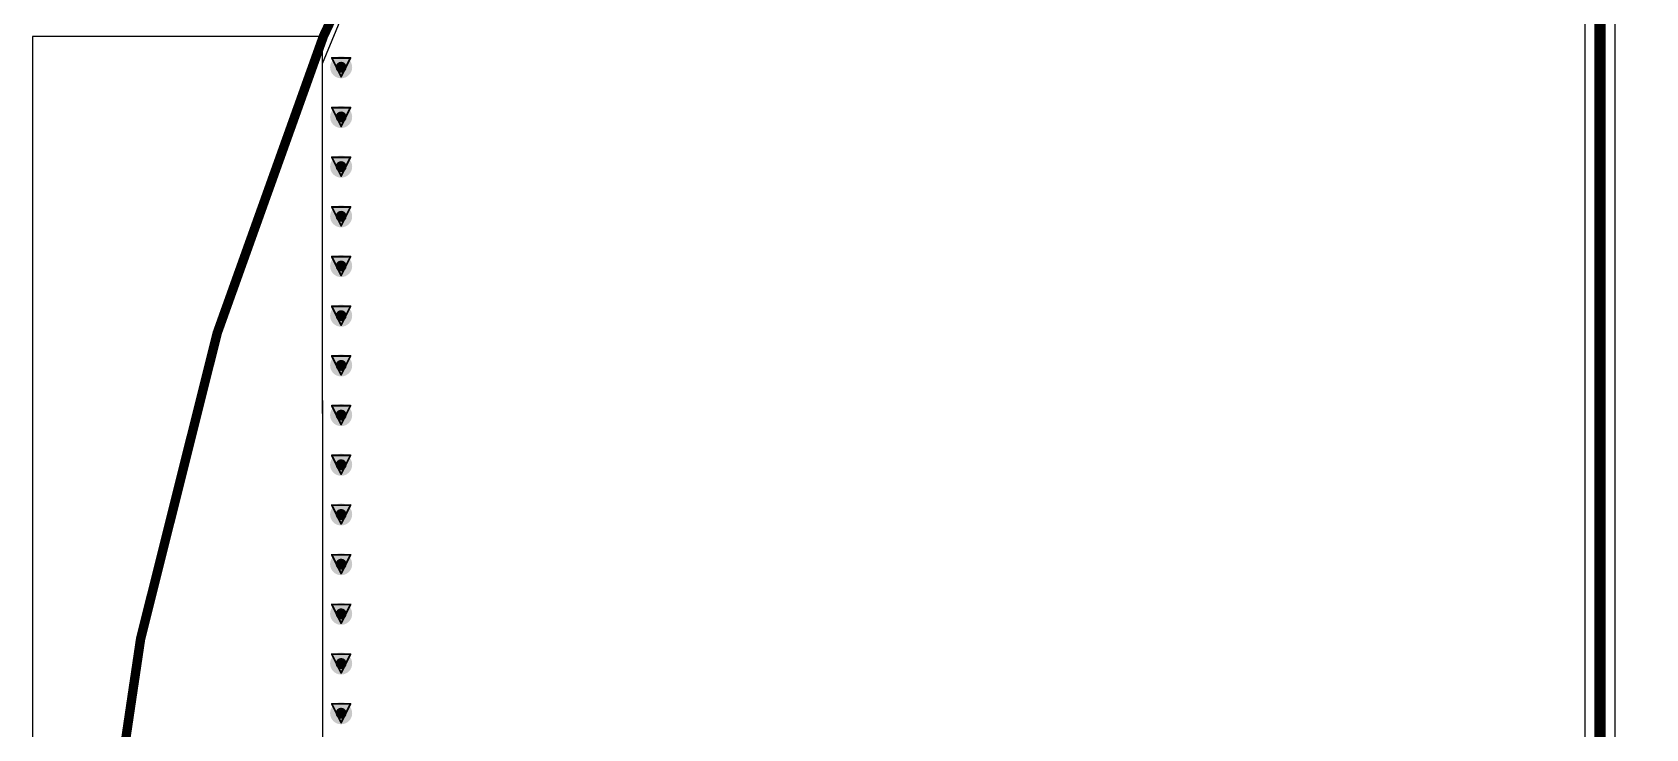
# Model space of a CAD drawing. Header units: inches. Extents: x -89 to 406, y -87 to 102.
# Drawn here: x -88.58 to -44.76, y 14.59 to 33.51 of the extents above; entities that cross this region are included whole.
import ezdxf

# ---------------------------------------------------------------- set-up
doc = ezdxf.new("R2010")
doc.units = ezdxf.units.IN
for name, color, linetype in [('Board_Outline', 56, 'Continuous'), ('Bottom Layer', 5, 'Continuous'), ('Drill Drawing', 1, 'Continuous'), ('Multi-Layer', 9, 'Continuous'), ('Top Layer', 1, 'Continuous'), ('Via Holes', 16, 'Continuous')]:
    doc.layers.add(name, color=color, linetype=linetype)

msp = doc.modelspace()

# ---------------------------------------------------------------- hatches: boundary and pattern name
at = {"layer": 'Bottom Layer'}
h = msp.add_hatch(color=5, dxfattribs=at)
edge = h.paths.add_edge_path()
edge.add_arc((-80.188, 32.562), 0.3, 0, 360)
h = msp.add_hatch(color=5, dxfattribs=at)
edge = h.paths.add_edge_path()
edge.add_arc((-80.188, 31.212), 0.3, 0, 360)
h = msp.add_hatch(color=5, dxfattribs=at)
edge = h.paths.add_edge_path()
edge.add_arc((-80.188, 29.863), 0.3, 0, 360)
h = msp.add_hatch(color=5, dxfattribs=at)
edge = h.paths.add_edge_path()
edge.add_arc((-80.188, 28.513), 0.3, 0, 360)
h = msp.add_hatch(color=5, dxfattribs=at)
edge = h.paths.add_edge_path()
edge.add_arc((-80.188, 27.163), 0.3, 0, 360)
h = msp.add_hatch(color=5, dxfattribs=at)
edge = h.paths.add_edge_path()
edge.add_arc((-80.188, 25.814), 0.3, 0, 360)
h = msp.add_hatch(color=5, dxfattribs=at)
edge = h.paths.add_edge_path()
edge.add_arc((-80.188, 24.464), 0.3, 0, 360)
h = msp.add_hatch(color=5, dxfattribs=at)
edge = h.paths.add_edge_path()
edge.add_arc((-80.188, 23.114), 0.3, 0, 360)
h = msp.add_hatch(color=5, dxfattribs=at)
edge = h.paths.add_edge_path()
edge.add_arc((-80.188, 21.765), 0.3, 0, 360)
h = msp.add_hatch(color=5, dxfattribs=at)
edge = h.paths.add_edge_path()
edge.add_arc((-80.188, 20.415), 0.3, 0, 360)
h = msp.add_hatch(color=5, dxfattribs=at)
edge = h.paths.add_edge_path()
edge.add_arc((-80.188, 19.065), 0.3, 0, 360)
h = msp.add_hatch(color=5, dxfattribs=at)
edge = h.paths.add_edge_path()
edge.add_arc((-80.188, 17.716), 0.3, 0, 360)
h = msp.add_hatch(color=5, dxfattribs=at)
edge = h.paths.add_edge_path()
edge.add_arc((-80.188, 16.366), 0.3, 0, 360)
h = msp.add_hatch(color=5, dxfattribs=at)
edge = h.paths.add_edge_path()
edge.add_arc((-80.188, 15.016), 0.3, 0, 360)
at = {"layer": 'Top Layer'}
h = msp.add_hatch(color=1, dxfattribs=at)
edge = h.paths.add_edge_path()
edge.add_arc((-80.188, 32.562), 0.3, 0, 360)
h = msp.add_hatch(color=1, dxfattribs=at)
edge = h.paths.add_edge_path()
edge.add_arc((-80.188, 31.212), 0.3, 0, 360)
h = msp.add_hatch(color=1, dxfattribs=at)
edge = h.paths.add_edge_path()
edge.add_arc((-80.188, 29.863), 0.3, 0, 360)
h = msp.add_hatch(color=1, dxfattribs=at)
edge = h.paths.add_edge_path()
edge.add_arc((-80.188, 28.513), 0.3, 0, 360)
h = msp.add_hatch(color=1, dxfattribs=at)
edge = h.paths.add_edge_path()
edge.add_arc((-80.188, 27.163), 0.3, 0, 360)
h = msp.add_hatch(color=1, dxfattribs=at)
edge = h.paths.add_edge_path()
edge.add_arc((-80.188, 25.814), 0.3, 0, 360)
h = msp.add_hatch(color=1, dxfattribs=at)
edge = h.paths.add_edge_path()
edge.add_arc((-80.188, 24.464), 0.3, 0, 360)
h = msp.add_hatch(color=1, dxfattribs=at)
edge = h.paths.add_edge_path()
edge.add_arc((-80.188, 23.114), 0.3, 0, 360)
h = msp.add_hatch(color=1, dxfattribs=at)
edge = h.paths.add_edge_path()
edge.add_arc((-80.188, 21.765), 0.3, 0, 360)
h = msp.add_hatch(color=1, dxfattribs=at)
edge = h.paths.add_edge_path()
edge.add_arc((-80.188, 20.415), 0.3, 0, 360)
h = msp.add_hatch(color=1, dxfattribs=at)
edge = h.paths.add_edge_path()
edge.add_arc((-80.188, 19.065), 0.3, 0, 360)
h = msp.add_hatch(color=1, dxfattribs=at)
edge = h.paths.add_edge_path()
edge.add_arc((-80.188, 17.716), 0.3, 0, 360)
h = msp.add_hatch(color=1, dxfattribs=at)
edge = h.paths.add_edge_path()
edge.add_arc((-80.188, 16.366), 0.3, 0, 360)
h = msp.add_hatch(color=1, dxfattribs=at)
edge = h.paths.add_edge_path()
edge.add_arc((-80.188, 15.016), 0.3, 0, 360)
at = {"layer": 'Via Holes'}
h = msp.add_hatch(color=7, dxfattribs=at)
edge = h.paths.add_edge_path()
edge.add_arc((-80.188, 32.562), 0.15, 0, 360)
h = msp.add_hatch(color=7, dxfattribs=at)
edge = h.paths.add_edge_path()
edge.add_arc((-80.188, 31.212), 0.15, 0, 360)
h = msp.add_hatch(color=7, dxfattribs=at)
edge = h.paths.add_edge_path()
edge.add_arc((-80.188, 29.863), 0.15, 0, 360)
h = msp.add_hatch(color=7, dxfattribs=at)
edge = h.paths.add_edge_path()
edge.add_arc((-80.188, 28.513), 0.15, 0, 360)
h = msp.add_hatch(color=7, dxfattribs=at)
edge = h.paths.add_edge_path()
edge.add_arc((-80.188, 27.163), 0.15, 0, 360)
h = msp.add_hatch(color=7, dxfattribs=at)
edge = h.paths.add_edge_path()
edge.add_arc((-80.188, 25.814), 0.15, 0, 360)
h = msp.add_hatch(color=7, dxfattribs=at)
edge = h.paths.add_edge_path()
edge.add_arc((-80.188, 24.464), 0.15, 0, 360)
h = msp.add_hatch(color=7, dxfattribs=at)
edge = h.paths.add_edge_path()
edge.add_arc((-80.188, 23.114), 0.15, 0, 360)
h = msp.add_hatch(color=7, dxfattribs=at)
edge = h.paths.add_edge_path()
edge.add_arc((-80.188, 21.765), 0.15, 0, 360)
h = msp.add_hatch(color=7, dxfattribs=at)
edge = h.paths.add_edge_path()
edge.add_arc((-80.188, 20.415), 0.15, 0, 360)
h = msp.add_hatch(color=7, dxfattribs=at)
edge = h.paths.add_edge_path()
edge.add_arc((-80.188, 19.065), 0.15, 0, 360)
h = msp.add_hatch(color=7, dxfattribs=at)
edge = h.paths.add_edge_path()
edge.add_arc((-80.188, 17.716), 0.15, 0, 360)
h = msp.add_hatch(color=7, dxfattribs=at)
edge = h.paths.add_edge_path()
edge.add_arc((-80.188, 16.366), 0.15, 0, 360)
h = msp.add_hatch(color=7, dxfattribs=at)
edge = h.paths.add_edge_path()
edge.add_arc((-80.188, 15.016), 0.15, 0, 360)

# ---------------------------------------------------------------- linework, layer by layer
at = {"layer": 'Board_Outline'}
msp.add_lwpolyline([(87.312, 0, 0.254, 0.254, 1), (-87.312, 0, 0.254, 0.254, 1)], format="xyseb", close=True, dxfattribs=at)
at = {"layer": 'Bottom Layer'}
for p, q in [((-46.414, 68.758), (-46.414, 0.883)), ((-45.585, 0.711), (-45.585, 68.586)), ((-80.698, 32.66), (-79.882, 34.63)), ((-80.644, -32.791), (-80.698, 32.66))]:
    msp.add_line(p, q, dxfattribs=at)
msp.add_lwpolyline([(-45.999, 0.711, 0.305, 0.305, 0), (-45.999, 68.758, 0.305, 0.305, 0)], format="xyseb", dxfattribs=at)
at = {"layer": 'Drill Drawing'}
for points in [[(-80.442, 32.816, 0.0508, 0.0508, 0), (-79.934, 32.816, 0.0508, 0.0508, 0)], [(-80.442, 32.816, 0.0508, 0.0508, 0), (-80.188, 32.308, 0.0508, 0.0508, 0)], [(-80.188, 32.308, 0.0508, 0.0508, 0), (-79.934, 32.816, 0.0508, 0.0508, 0)], [(-80.442, 31.466, 0.0508, 0.0508, 0), (-79.934, 31.466, 0.0508, 0.0508, 0)], [(-80.442, 31.466, 0.0508, 0.0508, 0), (-80.188, 30.958, 0.0508, 0.0508, 0)], [(-80.188, 30.958, 0.0508, 0.0508, 0), (-79.934, 31.466, 0.0508, 0.0508, 0)], [(-80.442, 30.117, 0.0508, 0.0508, 0), (-79.934, 30.117, 0.0508, 0.0508, 0)], [(-80.442, 30.117, 0.0508, 0.0508, 0), (-80.188, 29.609, 0.0508, 0.0508, 0)], [(-80.188, 29.609, 0.0508, 0.0508, 0), (-79.934, 30.117, 0.0508, 0.0508, 0)], [(-80.442, 28.767, 0.0508, 0.0508, 0), (-79.934, 28.767, 0.0508, 0.0508, 0)], [(-80.442, 28.767, 0.0508, 0.0508, 0), (-80.188, 28.259, 0.0508, 0.0508, 0)], [(-80.188, 28.259, 0.0508, 0.0508, 0), (-79.934, 28.767, 0.0508, 0.0508, 0)], [(-80.442, 27.417, 0.0508, 0.0508, 0), (-79.934, 27.417, 0.0508, 0.0508, 0)], [(-80.442, 27.417, 0.0508, 0.0508, 0), (-80.188, 26.909, 0.0508, 0.0508, 0)], [(-80.188, 26.909, 0.0508, 0.0508, 0), (-79.934, 27.417, 0.0508, 0.0508, 0)], [(-80.442, 26.068, 0.0508, 0.0508, 0), (-79.934, 26.068, 0.0508, 0.0508, 0)], [(-80.442, 26.068, 0.0508, 0.0508, 0), (-80.188, 25.56, 0.0508, 0.0508, 0)], [(-80.188, 25.56, 0.0508, 0.0508, 0), (-79.934, 26.068, 0.0508, 0.0508, 0)], [(-80.442, 24.718, 0.0508, 0.0508, 0), (-79.934, 24.718, 0.0508, 0.0508, 0)], [(-80.442, 24.718, 0.0508, 0.0508, 0), (-80.188, 24.21, 0.0508, 0.0508, 0)], [(-80.188, 24.21, 0.0508, 0.0508, 0), (-79.934, 24.718, 0.0508, 0.0508, 0)], [(-80.442, 23.368, 0.0508, 0.0508, 0), (-79.934, 23.368, 0.0508, 0.0508, 0)], [(-80.442, 23.368, 0.0508, 0.0508, 0), (-80.188, 22.86, 0.0508, 0.0508, 0)], [(-80.188, 22.86, 0.0508, 0.0508, 0), (-79.934, 23.368, 0.0508, 0.0508, 0)], [(-80.442, 22.019, 0.0508, 0.0508, 0), (-79.934, 22.019, 0.0508, 0.0508, 0)], [(-80.442, 22.019, 0.0508, 0.0508, 0), (-80.188, 21.511, 0.0508, 0.0508, 0)], [(-80.188, 21.511, 0.0508, 0.0508, 0), (-79.934, 22.019, 0.0508, 0.0508, 0)], [(-80.442, 20.669, 0.0508, 0.0508, 0), (-79.934, 20.669, 0.0508, 0.0508, 0)], [(-80.442, 20.669, 0.0508, 0.0508, 0), (-80.188, 20.161, 0.0508, 0.0508, 0)], [(-80.188, 20.161, 0.0508, 0.0508, 0), (-79.934, 20.669, 0.0508, 0.0508, 0)], [(-80.442, 19.319, 0.0508, 0.0508, 0), (-79.934, 19.319, 0.0508, 0.0508, 0)], [(-80.442, 19.319, 0.0508, 0.0508, 0), (-80.188, 18.811, 0.0508, 0.0508, 0)], [(-80.188, 18.811, 0.0508, 0.0508, 0), (-79.934, 19.319, 0.0508, 0.0508, 0)], [(-80.442, 17.97, 0.0508, 0.0508, 0), (-79.934, 17.97, 0.0508, 0.0508, 0)], [(-80.442, 17.97, 0.0508, 0.0508, 0), (-80.188, 17.462, 0.0508, 0.0508, 0)], [(-80.188, 17.462, 0.0508, 0.0508, 0), (-79.934, 17.97, 0.0508, 0.0508, 0)], [(-80.442, 16.62, 0.0508, 0.0508, 0), (-79.934, 16.62, 0.0508, 0.0508, 0)], [(-80.442, 16.62, 0.0508, 0.0508, 0), (-80.188, 16.112, 0.0508, 0.0508, 0)], [(-80.188, 16.112, 0.0508, 0.0508, 0), (-79.934, 16.62, 0.0508, 0.0508, 0)], [(-80.442, 15.27, 0.0508, 0.0508, 0), (-79.934, 15.27, 0.0508, 0.0508, 0)], [(-80.442, 15.27, 0.0508, 0.0508, 0), (-80.188, 14.762, 0.0508, 0.0508, 0)], [(-80.188, 14.762, 0.0508, 0.0508, 0), (-79.934, 15.27, 0.0508, 0.0508, 0)]]:
    msp.add_lwpolyline(points, format="xyseb", dxfattribs=at)
for points in [[(-80.454, 32.816, 0.0254, 0.0254, 1), (-80.429, 32.816, 0.0254, 0.0254, 1)], [(-80.454, 32.816, 0.0254, 0.0254, 1), (-80.429, 32.816, 0.0254, 0.0254, 1)], [(-79.947, 32.816, 0.0254, 0.0254, 1), (-79.921, 32.816, 0.0254, 0.0254, 1)], [(-79.947, 32.816, 0.0254, 0.0254, 1), (-79.921, 32.816, 0.0254, 0.0254, 1)], [(-80.201, 32.308, 0.0254, 0.0254, 1), (-80.175, 32.308, 0.0254, 0.0254, 1)], [(-80.201, 32.308, 0.0254, 0.0254, 1), (-80.175, 32.308, 0.0254, 0.0254, 1)], [(-80.454, 31.466, 0.0254, 0.0254, 1), (-80.429, 31.466, 0.0254, 0.0254, 1)], [(-80.454, 31.466, 0.0254, 0.0254, 1), (-80.429, 31.466, 0.0254, 0.0254, 1)], [(-79.947, 31.466, 0.0254, 0.0254, 1), (-79.921, 31.466, 0.0254, 0.0254, 1)], [(-79.947, 31.466, 0.0254, 0.0254, 1), (-79.921, 31.466, 0.0254, 0.0254, 1)], [(-80.201, 30.958, 0.0254, 0.0254, 1), (-80.175, 30.958, 0.0254, 0.0254, 1)], [(-80.201, 30.958, 0.0254, 0.0254, 1), (-80.175, 30.958, 0.0254, 0.0254, 1)], [(-80.454, 30.117, 0.0254, 0.0254, 1), (-80.429, 30.117, 0.0254, 0.0254, 1)], [(-80.454, 30.117, 0.0254, 0.0254, 1), (-80.429, 30.117, 0.0254, 0.0254, 1)], [(-79.947, 30.117, 0.0254, 0.0254, 1), (-79.921, 30.117, 0.0254, 0.0254, 1)], [(-79.947, 30.117, 0.0254, 0.0254, 1), (-79.921, 30.117, 0.0254, 0.0254, 1)], [(-80.201, 29.609, 0.0254, 0.0254, 1), (-80.175, 29.609, 0.0254, 0.0254, 1)], [(-80.201, 29.609, 0.0254, 0.0254, 1), (-80.175, 29.609, 0.0254, 0.0254, 1)], [(-80.454, 28.767, 0.0254, 0.0254, 1), (-80.429, 28.767, 0.0254, 0.0254, 1)], [(-80.454, 28.767, 0.0254, 0.0254, 1), (-80.429, 28.767, 0.0254, 0.0254, 1)], [(-79.947, 28.767, 0.0254, 0.0254, 1), (-79.921, 28.767, 0.0254, 0.0254, 1)], [(-79.947, 28.767, 0.0254, 0.0254, 1), (-79.921, 28.767, 0.0254, 0.0254, 1)], [(-80.201, 28.259, 0.0254, 0.0254, 1), (-80.175, 28.259, 0.0254, 0.0254, 1)], [(-80.201, 28.259, 0.0254, 0.0254, 1), (-80.175, 28.259, 0.0254, 0.0254, 1)], [(-80.454, 27.417, 0.0254, 0.0254, 1), (-80.429, 27.417, 0.0254, 0.0254, 1)], [(-80.454, 27.417, 0.0254, 0.0254, 1), (-80.429, 27.417, 0.0254, 0.0254, 1)], [(-79.947, 27.417, 0.0254, 0.0254, 1), (-79.921, 27.417, 0.0254, 0.0254, 1)], [(-79.947, 27.417, 0.0254, 0.0254, 1), (-79.921, 27.417, 0.0254, 0.0254, 1)], [(-80.201, 26.909, 0.0254, 0.0254, 1), (-80.175, 26.909, 0.0254, 0.0254, 1)], [(-80.201, 26.909, 0.0254, 0.0254, 1), (-80.175, 26.909, 0.0254, 0.0254, 1)], [(-80.454, 26.068, 0.0254, 0.0254, 1), (-80.429, 26.068, 0.0254, 0.0254, 1)], [(-80.454, 26.068, 0.0254, 0.0254, 1), (-80.429, 26.068, 0.0254, 0.0254, 1)], [(-79.947, 26.068, 0.0254, 0.0254, 1), (-79.921, 26.068, 0.0254, 0.0254, 1)], [(-79.947, 26.068, 0.0254, 0.0254, 1), (-79.921, 26.068, 0.0254, 0.0254, 1)], [(-80.201, 25.56, 0.0254, 0.0254, 1), (-80.175, 25.56, 0.0254, 0.0254, 1)], [(-80.201, 25.56, 0.0254, 0.0254, 1), (-80.175, 25.56, 0.0254, 0.0254, 1)], [(-80.454, 24.718, 0.0254, 0.0254, 1), (-80.429, 24.718, 0.0254, 0.0254, 1)], [(-80.454, 24.718, 0.0254, 0.0254, 1), (-80.429, 24.718, 0.0254, 0.0254, 1)], [(-79.947, 24.718, 0.0254, 0.0254, 1), (-79.921, 24.718, 0.0254, 0.0254, 1)], [(-79.947, 24.718, 0.0254, 0.0254, 1), (-79.921, 24.718, 0.0254, 0.0254, 1)], [(-80.201, 24.21, 0.0254, 0.0254, 1), (-80.175, 24.21, 0.0254, 0.0254, 1)], [(-80.201, 24.21, 0.0254, 0.0254, 1), (-80.175, 24.21, 0.0254, 0.0254, 1)], [(-80.454, 23.368, 0.0254, 0.0254, 1), (-80.429, 23.368, 0.0254, 0.0254, 1)], [(-80.454, 23.368, 0.0254, 0.0254, 1), (-80.429, 23.368, 0.0254, 0.0254, 1)], [(-79.947, 23.368, 0.0254, 0.0254, 1), (-79.921, 23.368, 0.0254, 0.0254, 1)], [(-79.947, 23.368, 0.0254, 0.0254, 1), (-79.921, 23.368, 0.0254, 0.0254, 1)], [(-80.201, 22.86, 0.0254, 0.0254, 1), (-80.175, 22.86, 0.0254, 0.0254, 1)], [(-80.201, 22.86, 0.0254, 0.0254, 1), (-80.175, 22.86, 0.0254, 0.0254, 1)], [(-80.454, 22.019, 0.0254, 0.0254, 1), (-80.429, 22.019, 0.0254, 0.0254, 1)], [(-80.454, 22.019, 0.0254, 0.0254, 1), (-80.429, 22.019, 0.0254, 0.0254, 1)], [(-79.947, 22.019, 0.0254, 0.0254, 1), (-79.921, 22.019, 0.0254, 0.0254, 1)], [(-79.947, 22.019, 0.0254, 0.0254, 1), (-79.921, 22.019, 0.0254, 0.0254, 1)], [(-80.201, 21.511, 0.0254, 0.0254, 1), (-80.175, 21.511, 0.0254, 0.0254, 1)], [(-80.201, 21.511, 0.0254, 0.0254, 1), (-80.175, 21.511, 0.0254, 0.0254, 1)], [(-80.454, 20.669, 0.0254, 0.0254, 1), (-80.429, 20.669, 0.0254, 0.0254, 1)], [(-80.454, 20.669, 0.0254, 0.0254, 1), (-80.429, 20.669, 0.0254, 0.0254, 1)], [(-79.947, 20.669, 0.0254, 0.0254, 1), (-79.921, 20.669, 0.0254, 0.0254, 1)], [(-79.947, 20.669, 0.0254, 0.0254, 1), (-79.921, 20.669, 0.0254, 0.0254, 1)], [(-80.201, 20.161, 0.0254, 0.0254, 1), (-80.175, 20.161, 0.0254, 0.0254, 1)], [(-80.201, 20.161, 0.0254, 0.0254, 1), (-80.175, 20.161, 0.0254, 0.0254, 1)], [(-80.454, 19.319, 0.0254, 0.0254, 1), (-80.429, 19.319, 0.0254, 0.0254, 1)], [(-80.454, 19.319, 0.0254, 0.0254, 1), (-80.429, 19.319, 0.0254, 0.0254, 1)], [(-79.947, 19.319, 0.0254, 0.0254, 1), (-79.921, 19.319, 0.0254, 0.0254, 1)], [(-79.947, 19.319, 0.0254, 0.0254, 1), (-79.921, 19.319, 0.0254, 0.0254, 1)], [(-80.201, 18.811, 0.0254, 0.0254, 1), (-80.175, 18.811, 0.0254, 0.0254, 1)], [(-80.201, 18.811, 0.0254, 0.0254, 1), (-80.175, 18.811, 0.0254, 0.0254, 1)], [(-80.454, 17.97, 0.0254, 0.0254, 1), (-80.429, 17.97, 0.0254, 0.0254, 1)], [(-80.454, 17.97, 0.0254, 0.0254, 1), (-80.429, 17.97, 0.0254, 0.0254, 1)], [(-79.947, 17.97, 0.0254, 0.0254, 1), (-79.921, 17.97, 0.0254, 0.0254, 1)], [(-79.947, 17.97, 0.0254, 0.0254, 1), (-79.921, 17.97, 0.0254, 0.0254, 1)], [(-80.201, 17.462, 0.0254, 0.0254, 1), (-80.175, 17.462, 0.0254, 0.0254, 1)], [(-80.201, 17.462, 0.0254, 0.0254, 1), (-80.175, 17.462, 0.0254, 0.0254, 1)], [(-80.454, 16.62, 0.0254, 0.0254, 1), (-80.429, 16.62, 0.0254, 0.0254, 1)], [(-80.454, 16.62, 0.0254, 0.0254, 1), (-80.429, 16.62, 0.0254, 0.0254, 1)], [(-79.947, 16.62, 0.0254, 0.0254, 1), (-79.921, 16.62, 0.0254, 0.0254, 1)], [(-79.947, 16.62, 0.0254, 0.0254, 1), (-79.921, 16.62, 0.0254, 0.0254, 1)], [(-80.201, 16.112, 0.0254, 0.0254, 1), (-80.175, 16.112, 0.0254, 0.0254, 1)], [(-80.201, 16.112, 0.0254, 0.0254, 1), (-80.175, 16.112, 0.0254, 0.0254, 1)], [(-80.454, 15.27, 0.0254, 0.0254, 1), (-80.429, 15.27, 0.0254, 0.0254, 1)], [(-80.454, 15.27, 0.0254, 0.0254, 1), (-80.429, 15.27, 0.0254, 0.0254, 1)], [(-79.947, 15.27, 0.0254, 0.0254, 1), (-79.921, 15.27, 0.0254, 0.0254, 1)], [(-79.947, 15.27, 0.0254, 0.0254, 1), (-79.921, 15.27, 0.0254, 0.0254, 1)], [(-80.201, 14.762, 0.0254, 0.0254, 1), (-80.175, 14.762, 0.0254, 0.0254, 1)], [(-80.201, 14.762, 0.0254, 0.0254, 1), (-80.175, 14.762, 0.0254, 0.0254, 1)]]:
    msp.add_lwpolyline(points, format="xyseb", close=True, dxfattribs=at)
at = {"layer": 'Multi-Layer'}
for p, q in [((-88.57, 33.401), (-88.576, -33.63)), ((-80.698, 33.401), (-88.57, 33.401)), ((-80.643, -33.63), (-80.698, 33.401))]:
    msp.add_line(p, q, dxfattribs=at)
at = {"layer": 'Top Layer'}
for p, q in [((-80.698, 32.66), (-79.882, 34.63)), ((-80.665, -7.112), (-80.698, 32.66))]:
    msp.add_line(p, q, dxfattribs=at)

doc.saveas('drawing.dxf')
